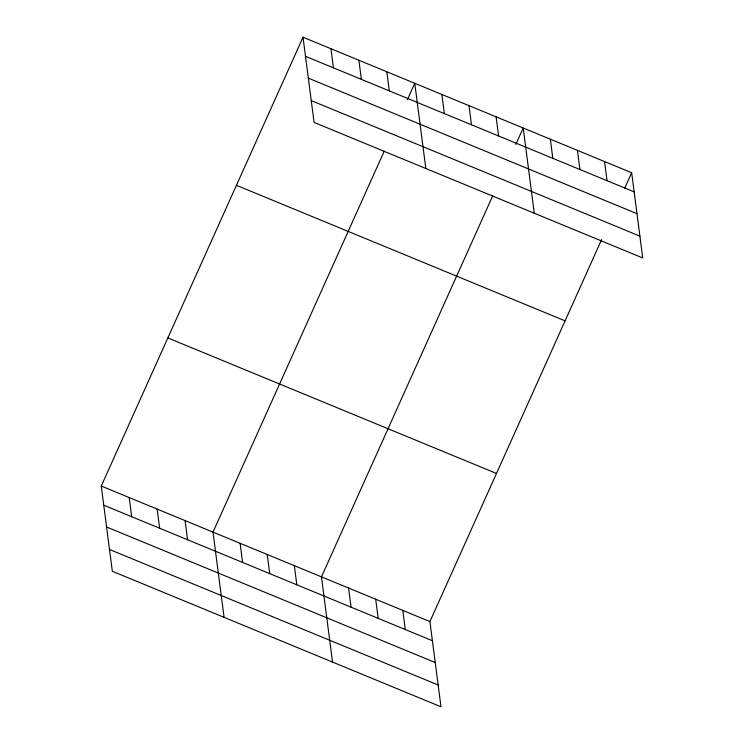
<?xml version="1.0" encoding="UTF-8"?>
<svg xmlns="http://www.w3.org/2000/svg" width="744" height="744" viewBox="0 0 744 744"><rect width="100%" height="100%" fill="white"/><g stroke="black" fill="none" stroke-linecap="round" stroke-linejoin="round"><path stroke-width="1.12" d="M601.617 239.596L429.911 621.584L440.987 706.8L112.335 571.262L101.268 486.046L303.013 37.2L631.665 172.738L642.732 257.954L314.089 122.416L303.013 37.2M384.239 151.172L213.007 532.127L224.074 617.343M407.359 99.743L414.761 83.282L425.828 168.497M492.695 195.895L321.464 576.86L332.531 662.076M515.815 144.466L523.209 128.014L534.276 213.221M624.728 188.167L631.665 172.738M305.505 56.33L634.148 191.878M308.332 78.139L636.985 213.677M311.252 100.607L639.905 236.146M236.443 185.321L565.087 320.859M167.846 337.925L496.49 473.463M101.268 486.046L429.911 621.584M103.751 505.185L432.404 640.724M106.587 526.985L435.231 662.523M109.498 549.453L438.151 684.991M604.556 161.56L607.039 180.69M577.437 150.372L579.92 169.511M550.327 139.193L552.811 158.333M496.099 116.827L498.582 135.966M468.98 105.648L471.473 124.778M441.871 94.469L444.354 113.6M386.824 71.759L389.307 90.898M358.887 60.245L361.37 79.376M330.95 48.723L333.433 67.853M402.802 610.406L405.285 629.536M375.692 599.218L378.175 618.357M348.573 588.039L351.056 607.178M294.345 565.673L296.837 584.812M267.236 554.494L269.719 573.624M240.117 543.315L242.609 562.445M185.07 520.605L187.562 539.744M157.142 509.091L159.625 528.221M129.205 497.569L131.688 516.699"/></g></svg>
